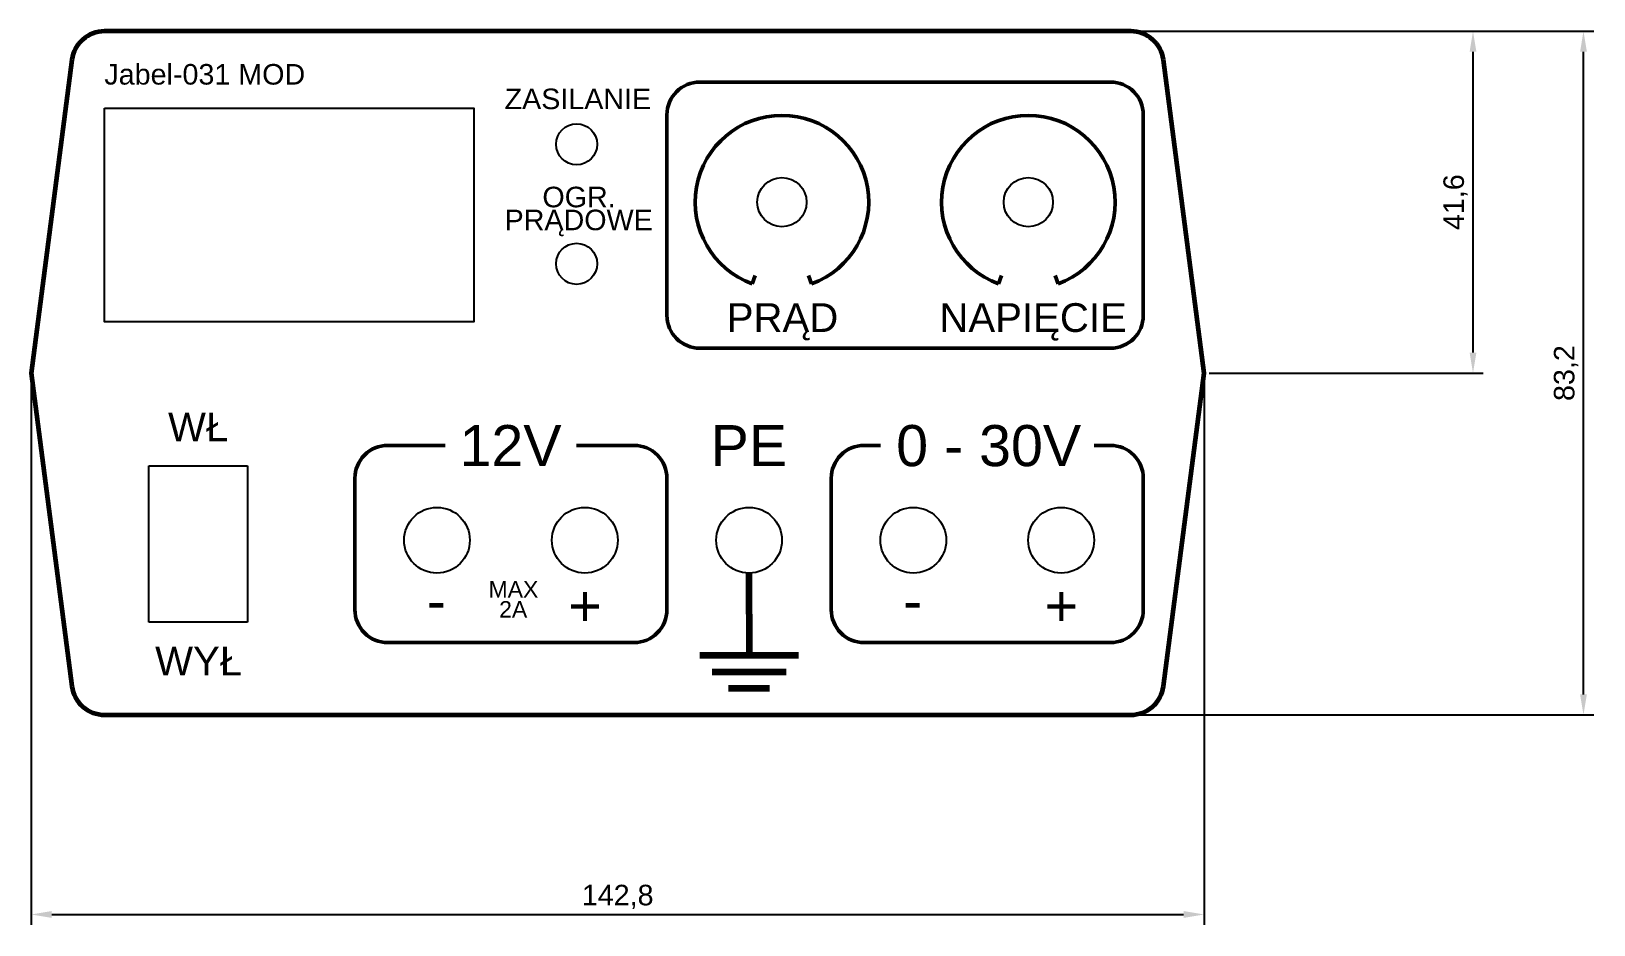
# Model space of a CAD drawing. Header units: millimetres. Extents: x 0 to 190, y -67 to 42.
import ezdxf

# ---------------------------------------------------------------- set-up
doc = ezdxf.new("R2010")
doc.units = ezdxf.units.MM
doc.layers.add('1', color=250, linetype='Continuous')
doc.styles.get("Standard").update_dxf_attribs({"font": 'arial.ttf', "height": 2.5})
doc.dimstyles.new('ISO-25', dxfattribs={"dimtxt": 2.5, "dimasz": 2.5, "dimexe": 1.25, "dimexo": 0.625, "dimtad": 1, "dimtxsty": 'Standard', "dimcen": 2.5, "dimadec": 0, "dimazin": 0, "dimtfac": 1, "dimtmove": 0, "dimatfit": 3, "dimfxl": 1, "dimarcsym": 0})

# ---------------------------------------------------------------- blocks, each defined once
blk = doc.blocks.new('*D3')
at = {"layer": '1', "color": 0, "lineweight": -2, "transparency": 16777216}
for p, q in [((0, -0.62), (0, -67.14)), ((142.8, -0.62), (142.8, -67.14)), ((2.5, -65.89), (140.3, -65.89))]:
    blk.add_line(p, q, dxfattribs=at)
at = {"layer": '1', "color": 0, "transparency": 16777216}
for points in [[(2.5, -65.47), (2.5, -66.31), (0, -65.89)], [(140.3, -65.47), (140.3, -66.31), (142.8, -65.89)]]:
    blk.add_solid(points, dxfattribs=at)
at = {"layer": '1', "color": 0, "transparency": 16777216, "insert": (71.4, -63.76), "char_height": 2.5, "attachment_point": 5}
blk.add_mtext('142,8', dxfattribs=at)
blk = doc.blocks.new('*D4')
at = {"layer": '1', "color": 0, "lineweight": -2, "transparency": 16777216}
for p, q in [((134.51, 41.6), (176.79, 41.6)), ((175.54, 39.1), (175.54, 2.5)), ((143.43, 0), (176.79, 0))]:
    blk.add_line(p, q, dxfattribs=at)
at = {"layer": '1', "color": 0, "transparency": 16777216}
for points in [[(175.13, 39.1), (175.96, 39.1), (175.54, 41.6)], [(175.13, 2.5), (175.96, 2.5), (175.54, 0)]]:
    blk.add_solid(points, dxfattribs=at)
at = {"layer": '1', "color": 0, "transparency": 16777216, "insert": (173.42, 20.8), "char_height": 2.5, "attachment_point": 5, "rotation": 90}
blk.add_mtext('41,6', dxfattribs=at)
blk = doc.blocks.new('*D5')
at = {"layer": '1', "color": 0, "lineweight": -2, "transparency": 16777216}
for p, q in [((134.51, 41.6), (190.24, 41.6)), ((188.99, -39.1), (188.99, 39.1)), ((134.51, -41.6), (190.24, -41.6))]:
    blk.add_line(p, q, dxfattribs=at)
at = {"layer": '1', "color": 0, "transparency": 16777216}
for points in [[(188.58, 39.1), (189.41, 39.1), (188.99, 41.6)], [(188.58, -39.1), (189.41, -39.1), (188.99, -41.6)]]:
    blk.add_solid(points, dxfattribs=at)
at = {"layer": '1', "color": 0, "transparency": 16777216, "insert": (186.87, 0), "char_height": 2.5, "attachment_point": 5, "rotation": 90}
blk.add_mtext('83,2', dxfattribs=at)

msp = doc.modelspace()

# ---------------------------------------------------------------- linework, layer by layer
at = {"layer": '1', "lineweight": 50}
for p, q in [((131.4, 35.419), (81.4, 35.419)), ((77.4, 31.419), (77.4, 7.029)), ((135.4, 7.029), (135.4, 31.419)), ((88.151, 11.873), (87.786, 10.872)), ((94.649, 11.873), (95.014, 10.872)), ((118.151, 11.873), (117.786, 10.872)), ((124.649, 11.873), (125.014, 10.872)), ((81.4, 3.029), (131.4, 3.029))]:
    msp.add_line(p, q, dxfattribs=at)
at = {"layer": '1'}
for p, q in [((14.322, -11.3), (26.322, -11.3)), ((14.322, -30.3), (14.322, -11.3)), ((26.322, -11.3), (26.322, -30.3)), ((26.322, -30.3), (14.322, -30.3))]:
    msp.add_line(p, q, dxfattribs=at)
at = {"layer": '1', "lineweight": 106}
for p, q in [((87.4, -29.346), (87.4, -24.346)), ((87.4, -29.346), (87.4, -34.346)), ((81.4, -34.346), (93.4, -34.346)), ((82.9, -36.346), (91.9, -36.346)), ((84.9, -38.346), (89.9, -38.346))]:
    msp.add_line(p, q, dxfattribs=at)
at = {"layer": '1', "lineweight": 60}
msp.add_lwpolyline([(137.852, 38.115, 0.3768911), (133.886, 41.6), (8.914, 41.6, 0.3768911), (4.948, 38.115), (0, 0), (4.948, -38.115, 0.3768911), (8.914, -41.6), (133.886, -41.6, 0.3768911), (137.852, -38.115), (142.8, 0), (137.852, 38.115)], format="xyb", dxfattribs=at)
at = {"layer": '1'}
msp.add_lwpolyline([(8.9, 32.224), (53.9, 32.224), (53.9, 6.224), (8.9, 6.224)], close=True, dxfattribs=at)
at = {"layer": '1', "lineweight": 50}
for points in [[(66.4, -8.8), (73.4, -8.8, -0.4142136), (77.4, -12.812), (77.4, -28.8, -0.4142136), (73.4, -32.8), (43.4, -32.8, -0.4142136), (39.4, -28.8), (39.4, -12.8, -0.4142136), (43.4, -8.8), (50.4, -8.8)], [(129.4, -8.8), (131.4, -8.8, -0.4142136), (135.4, -12.813), (135.4, -28.8, -0.4142136), (131.4, -32.8), (101.4, -32.8, -0.4142136), (97.4, -28.8), (97.4, -12.8, -0.4142136), (101.4, -8.8), (103.4, -8.8)]]:
    msp.add_lwpolyline(points, format="xyb", dxfattribs=at)
at = {"layer": '1'}
for centre, radius in [((66.4, 27.846), 2.5), ((91.4, 20.8), 3), ((121.4, 20.8), 3), ((66.4, 13.3), 2.5), ((49.4, -20.346), 4), ((67.4, -20.346), 4), ((87.4, -20.346), 4), ((107.4, -20.346), 4), ((125.4, -20.346), 4)]:
    msp.add_circle(centre, radius, dxfattribs=at)
at = {"layer": '1', "lineweight": 50}
for centre, radius, start, end in [((81.4, 31.419), 4, 90, 180), ((131.4, 31.419), 4, 0, 90), ((91.4, 20.8), 10.565, 290, 250), ((121.4, 20.8), 10.565, 290, 250), ((81.4, 7.029), 4, 180, 270), ((131.4, 7.029), 4, 270, 0)]:
    msp.add_arc(centre, radius, start, end, dxfattribs=at)

# ---------------------------------------------------------------- texts
at = {"layer": '1'}
for s, height, p in [('Jabel-031 MOD', 2.5, (8.9, 35.112)), ('ZASILANIE', 2.5, (57.631, 32.121)), ('OGR.', 2.5, (62.233, 20.178)), ('PRĄDOWE', 2.5, (57.631, 17.387)), ('PRĄD', 3.5, (84.678, 5.004)), ('NAPIĘCIE', 3.5, (110.572, 5.004)), ('WŁ', 3.5, (16.655, -8.3)), ('12V', 5, (52.141, -11.329)), ('PE', 5, (82.713, -11.329)), ('0 - 30V', 5, (105.313, -11.329)), ('MAX', 2, (55.685, -27.318)), ('+', 5, (65.375, -30.828)), ('+', 5, (123.375, -30.828)), ('-', 5, (48.171, -30.179)), ('  2A', 2, (55.421, -29.754)), ('-', 5, (106.169, -30.179)), ('WYŁ', 3.5, (15.083, -36.8))]:
    msp.add_text(s, height=height, dxfattribs=at).set_placement(p)

# ---------------------------------------------------------------- dimensions: what is measured, and where the dimension line sits
for base, p1, p2, picture, middle in [((175.545, 0), (133.886, 41.6), (142.8, 0), '*D4', (173.417, 20.8)), ((188.993, 41.6), (133.886, -41.6), (133.886, 41.6), '*D5', (186.866, 0))]:
    dim = msp.add_linear_dim(base=base, p1=p1, p2=p2, angle=90, dimstyle='ISO-25', dxfattribs=at)
    dim.commit()
    dim.dimension.update_dxf_attribs({"geometry": picture, "text_midpoint": middle})
dim = msp.add_linear_dim(base=(142.8, -65.89), p1=(0, 0), p2=(142.8, 0), dimstyle='ISO-25', dxfattribs=at)
dim.commit()
dim.dimension.update_dxf_attribs({"geometry": '*D3', "text_midpoint": (71.4, -63.763)})

doc.saveas('drawing.dxf')
